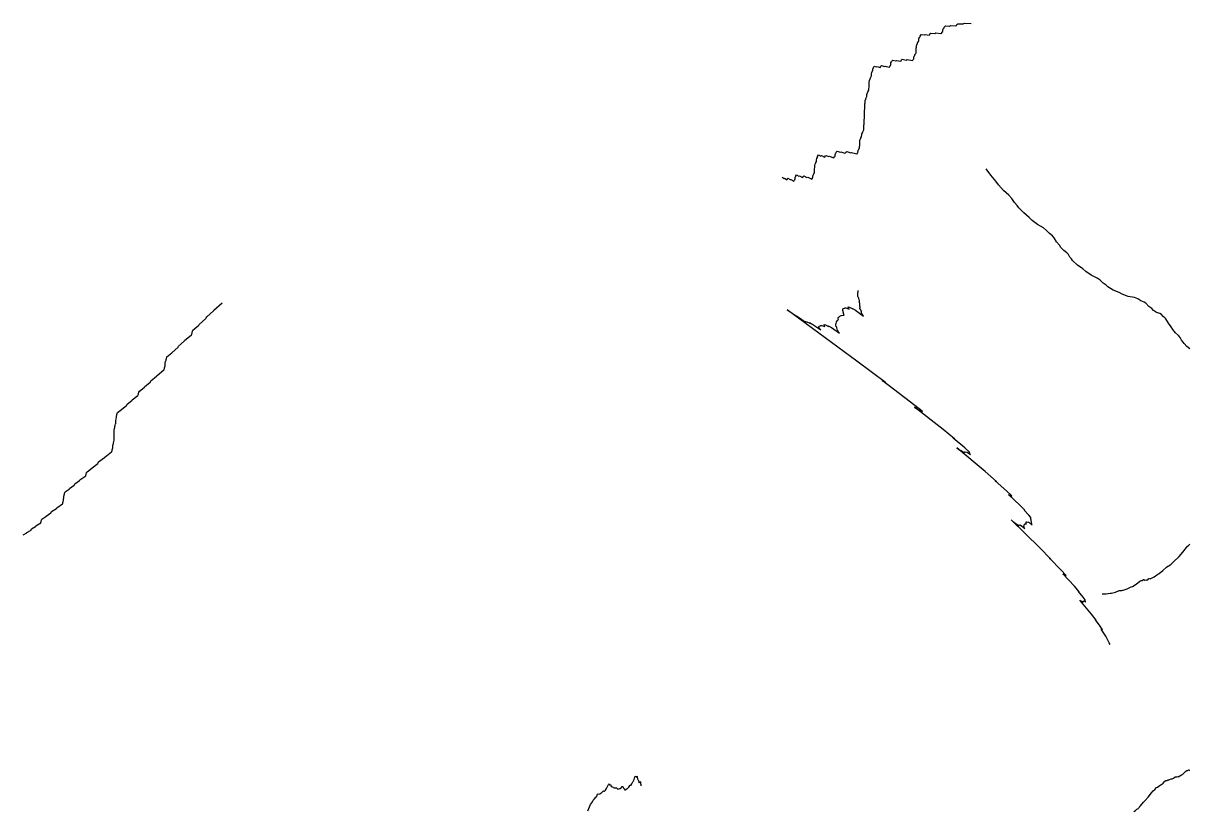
# Model space of a CAD drawing. Header units: metres. Extents: x 0 to 1, y 0 to 1.
# Drawn here: x 0.0293 to 0.276, y 0.5428 to 0.7095 of the extents above; entities that cross this region are included whole.
import ezdxf

# ---------------------------------------------------------------- set-up
doc = ezdxf.new("R2010")
doc.units = ezdxf.units.M

msp = doc.modelspace()

# ---------------------------------------------------------------- linework, layer by layer
at = {"layer": '2', "color": 0}
for p, q in [((0.223816, 0.708068), (0.223861, 0.708298)), ((0.223861, 0.708298), (0.224057, 0.70848)), ((0.224057, 0.70848), (0.224102, 0.708664)), ((0.224102, 0.708664), (0.224356, 0.708921)), ((0.224356, 0.708921), (0.225201, 0.70885)), ((0.225201, 0.70885), (0.225397, 0.708975)), ((0.225397, 0.708975), (0.226496, 0.708904)), ((0.226496, 0.708904), (0.226691, 0.709024)), ((0.226691, 0.709024), (0.226737, 0.709193)), ((0.226737, 0.709193), (0.226991, 0.709371)), ((0.226991, 0.709371), (0.22809, 0.709326)), ((0.22809, 0.709326), (0.228344, 0.709457)), ((0.228344, 0.709457), (0.229774, 0.709419)), ((0.218645, 0.705595), (0.21868, 0.705775)), ((0.21868, 0.705775), (0.218688, 0.705958)), ((0.218688, 0.705958), (0.218733, 0.706212)), ((0.218733, 0.706212), (0.218928, 0.7065)), ((0.218928, 0.7065), (0.218974, 0.706708)), ((0.218974, 0.706708), (0.219228, 0.707103)), ((0.219228, 0.707103), (0.219878, 0.706986)), ((0.219878, 0.706986), (0.220028, 0.7071)), ((0.220028, 0.7071), (0.220873, 0.706968)), ((0.220873, 0.706968), (0.221023, 0.707078)), ((0.221023, 0.707078), (0.221058, 0.707244)), ((0.221058, 0.707244), (0.221253, 0.707408)), ((0.221253, 0.707408), (0.222098, 0.707303)), ((0.222098, 0.707303), (0.222294, 0.70742)), ((0.222294, 0.70742), (0.223393, 0.707304)), ((0.223393, 0.707304), (0.223543, 0.707407)), ((0.223543, 0.707407), (0.223578, 0.707572)), ((0.223578, 0.707572), (0.223773, 0.707728)), ((0.223773, 0.707728), (0.223808, 0.707889)), ((0.223808, 0.707889), (0.223816, 0.708068)), ((0.21812, 0.703204), (0.218126, 0.70338)), ((0.218126, 0.70338), (0.218161, 0.703595)), ((0.218161, 0.703595), (0.218167, 0.703767)), ((0.218167, 0.703767), (0.218168, 0.703948)), ((0.218168, 0.703948), (0.218176, 0.704192)), ((0.218176, 0.704192), (0.218211, 0.704433)), ((0.218211, 0.704433), (0.218219, 0.70463)), ((0.218219, 0.70463), (0.218264, 0.704965)), ((0.218264, 0.704965), (0.218415, 0.70515)), ((0.218415, 0.70515), (0.21845, 0.705334)), ((0.21845, 0.705334), (0.218645, 0.705595)), ((0.212766, 0.700709), (0.212772, 0.700887)), ((0.212772, 0.700887), (0.212807, 0.701113)), ((0.212807, 0.701113), (0.212957, 0.701273)), ((0.212957, 0.701273), (0.212992, 0.701452)), ((0.212992, 0.701452), (0.213187, 0.701683)), ((0.213187, 0.701683), (0.213837, 0.70152)), ((0.213837, 0.70152), (0.213987, 0.701624)), ((0.213987, 0.701624), (0.214832, 0.701433)), ((0.214832, 0.701433), (0.214983, 0.701532)), ((0.214983, 0.701532), (0.215017, 0.701697)), ((0.215017, 0.701697), (0.215213, 0.701847)), ((0.215213, 0.701847), (0.216058, 0.701682)), ((0.216058, 0.701682), (0.216253, 0.701786)), ((0.216253, 0.701786), (0.217352, 0.701593)), ((0.217352, 0.701593), (0.217468, 0.701673)), ((0.217468, 0.701673), (0.217495, 0.701832)), ((0.217495, 0.701832), (0.217645, 0.701957)), ((0.217645, 0.701957), (0.217672, 0.702112)), ((0.217672, 0.702112), (0.217678, 0.702289)), ((0.217678, 0.702289), (0.217713, 0.702512)), ((0.217713, 0.702512), (0.217863, 0.702662)), ((0.217863, 0.702662), (0.217898, 0.702839)), ((0.217898, 0.702839), (0.218093, 0.703055)), ((0.218093, 0.703055), (0.21812, 0.703204)), ((0.208466, 0.69793), (0.208661, 0.698373)), ((0.208661, 0.698373), (0.208696, 0.698584)), ((0.208696, 0.698584), (0.208704, 0.698775)), ((0.208704, 0.698775), (0.20875, 0.699071)), ((0.20875, 0.699071), (0.208945, 0.699539)), ((0.208945, 0.699539), (0.20899, 0.699789)), ((0.20899, 0.699789), (0.209244, 0.70042)), ((0.209244, 0.70042), (0.209744, 0.700232)), ((0.209744, 0.700232), (0.209859, 0.70033)), ((0.209859, 0.70033), (0.210509, 0.700106)), ((0.210509, 0.700106), (0.210625, 0.7002)), ((0.210625, 0.7002), (0.210651, 0.700363)), ((0.210651, 0.700363), (0.210802, 0.700505)), ((0.210802, 0.700505), (0.211451, 0.700308)), ((0.211451, 0.700308), (0.211602, 0.700404)), ((0.211602, 0.700404), (0.212447, 0.700169)), ((0.212447, 0.700169), (0.212562, 0.700256)), ((0.212562, 0.700256), (0.212589, 0.700418)), ((0.212589, 0.700418), (0.212739, 0.700553)), ((0.212739, 0.700553), (0.212766, 0.700709)), ((0.208143, 0.695678), (0.208177, 0.695925)), ((0.208177, 0.695925), (0.208184, 0.696102)), ((0.208184, 0.696102), (0.208185, 0.696284)), ((0.208185, 0.696284), (0.208193, 0.696536)), ((0.208193, 0.696536), (0.208228, 0.696809)), ((0.208228, 0.696809), (0.208236, 0.697014)), ((0.208236, 0.697014), (0.208281, 0.69739)), ((0.208281, 0.69739), (0.208431, 0.697714)), ((0.208431, 0.697714), (0.208466, 0.69793)), ((0.207485, 0.693361), (0.207511, 0.693546)), ((0.207511, 0.693546), (0.207662, 0.693809)), ((0.207662, 0.693809), (0.207688, 0.693989)), ((0.207688, 0.693989), (0.207694, 0.694172)), ((0.207694, 0.694172), (0.207729, 0.694427)), ((0.207729, 0.694427), (0.207879, 0.694716)), ((0.207879, 0.694716), (0.207914, 0.694925)), ((0.207914, 0.694925), (0.20811, 0.695322)), ((0.20811, 0.695322), (0.208136, 0.695496)), ((0.208136, 0.695496), (0.208143, 0.695678)), ((0.207224, 0.690842), (0.207231, 0.691042)), ((0.207231, 0.691042), (0.207265, 0.691395)), ((0.207265, 0.691395), (0.207272, 0.691591)), ((0.207272, 0.691591), (0.207273, 0.691777)), ((0.207273, 0.691777), (0.207281, 0.692053)), ((0.207281, 0.692053), (0.207316, 0.692432)), ((0.207316, 0.692432), (0.207324, 0.692661)), ((0.207324, 0.692661), (0.207369, 0.693175)), ((0.207369, 0.693175), (0.207485, 0.693361)), ((0.207132, 0.688289), (0.207167, 0.688597)), ((0.207167, 0.688597), (0.207172, 0.688759)), ((0.207172, 0.688759), (0.207173, 0.688937)), ((0.207173, 0.688937), (0.207179, 0.689169)), ((0.207179, 0.689169), (0.20718, 0.689343)), ((0.20718, 0.689343), (0.207181, 0.689525)), ((0.207181, 0.689525), (0.207182, 0.689772)), ((0.207182, 0.689772), (0.207188, 0.69003)), ((0.207188, 0.69003), (0.20719, 0.690231)), ((0.20719, 0.690231), (0.207198, 0.690587)), ((0.207198, 0.690587), (0.207224, 0.690842)), ((0.20662, 0.685801), (0.206655, 0.686042)), ((0.206655, 0.686042), (0.206805, 0.686273)), ((0.206805, 0.686273), (0.20684, 0.686468)), ((0.20684, 0.686468), (0.207035, 0.686789)), ((0.207035, 0.686789), (0.207056, 0.686922)), ((0.207056, 0.686922), (0.207061, 0.687094)), ((0.207061, 0.687094), (0.207088, 0.687289)), ((0.207088, 0.687289), (0.207092, 0.687456)), ((0.207092, 0.687456), (0.207093, 0.687637)), ((0.207093, 0.687637), (0.2071, 0.687876)), ((0.2071, 0.687876), (0.207126, 0.688096)), ((0.207126, 0.688096), (0.207132, 0.688289)), ((0.206188, 0.683387), (0.206215, 0.683592)), ((0.206215, 0.683592), (0.20622, 0.683762)), ((0.20622, 0.683762), (0.206221, 0.683942)), ((0.206221, 0.683942), (0.206227, 0.684184)), ((0.206227, 0.684184), (0.206254, 0.684415)), ((0.206254, 0.684415), (0.20626, 0.68461)), ((0.20626, 0.68461), (0.206295, 0.684932)), ((0.206295, 0.684932), (0.20641, 0.685072)), ((0.20641, 0.685072), (0.206437, 0.685246)), ((0.206437, 0.685246), (0.206587, 0.685451)), ((0.206587, 0.685451), (0.206614, 0.68562)), ((0.206614, 0.68562), (0.20662, 0.685801)), ((0.197105, 0.680825), (0.197255, 0.681074)), ((0.197255, 0.681074), (0.19729, 0.681273)), ((0.19729, 0.681273), (0.197485, 0.681617)), ((0.197485, 0.681617), (0.197985, 0.68137)), ((0.197985, 0.68137), (0.198101, 0.681454)), ((0.198101, 0.681454), (0.19875, 0.681153)), ((0.19875, 0.681153), (0.198866, 0.681233)), ((0.198866, 0.681233), (0.198893, 0.681393)), ((0.198893, 0.681393), (0.199043, 0.681518)), ((0.199043, 0.681518), (0.199692, 0.681243)), ((0.199692, 0.681243), (0.199843, 0.681321)), ((0.199843, 0.681321), (0.200688, 0.680985)), ((0.200688, 0.680985), (0.200803, 0.681059)), ((0.200803, 0.681059), (0.20083, 0.681217)), ((0.20083, 0.681217), (0.20098, 0.681334)), ((0.20098, 0.681334), (0.201007, 0.681488)), ((0.201007, 0.681488), (0.201013, 0.681665)), ((0.201013, 0.681665), (0.201048, 0.681886)), ((0.201048, 0.681886), (0.201198, 0.682029)), ((0.201198, 0.682029), (0.201233, 0.682204)), ((0.201233, 0.682204), (0.201429, 0.682411)), ((0.201429, 0.682411), (0.202078, 0.682171)), ((0.202078, 0.682171), (0.202228, 0.682257)), ((0.202228, 0.682257), (0.203074, 0.681965)), ((0.203074, 0.681965), (0.203224, 0.682047)), ((0.203224, 0.682047), (0.203259, 0.682207)), ((0.203259, 0.682207), (0.203454, 0.682334)), ((0.203454, 0.682334), (0.204299, 0.682069)), ((0.204299, 0.682069), (0.204494, 0.682149)), ((0.204494, 0.682149), (0.205594, 0.681826)), ((0.205594, 0.681826), (0.205682, 0.681871)), ((0.205682, 0.681871), (0.205703, 0.682023)), ((0.205703, 0.682023), (0.205818, 0.682104)), ((0.205818, 0.682104), (0.205839, 0.682251)), ((0.205839, 0.682251), (0.205844, 0.682426)), ((0.205844, 0.682426), (0.205871, 0.682639)), ((0.205871, 0.682639), (0.205986, 0.682746)), ((0.205986, 0.682746), (0.206013, 0.682912)), ((0.206013, 0.682912), (0.206163, 0.683072)), ((0.206163, 0.683072), (0.206184, 0.683213)), ((0.206184, 0.683213), (0.206188, 0.683387)), ((0.19667, 0.678493), (0.196671, 0.678673)), ((0.196671, 0.678673), (0.196677, 0.678916)), ((0.196677, 0.678916), (0.196704, 0.67915)), ((0.196704, 0.67915), (0.19671, 0.679346)), ((0.19671, 0.679346), (0.196745, 0.679672)), ((0.196745, 0.679672), (0.19686, 0.679826)), ((0.19686, 0.679826), (0.196887, 0.680003)), ((0.196887, 0.680003), (0.197037, 0.680226)), ((0.197037, 0.680226), (0.197064, 0.680398)), ((0.197064, 0.680398), (0.19707, 0.68058)), ((0.19707, 0.68058), (0.197105, 0.680825)), ((0.233937, 0.677319), (0.232952, 0.678684)), ((0.18981, 0.676928), (0.190194, 0.676641)), ((0.190194, 0.676641), (0.190283, 0.676716)), ((0.190283, 0.676716), (0.190782, 0.676363)), ((0.190782, 0.676363), (0.190871, 0.676433)), ((0.190871, 0.676433), (0.190891, 0.67659)), ((0.190891, 0.67659), (0.191007, 0.676703)), ((0.191007, 0.676703), (0.191506, 0.676376)), ((0.191506, 0.676376), (0.191622, 0.676442)), ((0.191622, 0.676442), (0.192272, 0.676038)), ((0.192361, 0.676102), (0.192381, 0.676258)), ((0.192381, 0.676258), (0.192497, 0.676363)), ((0.192497, 0.676363), (0.192517, 0.676515)), ((0.192517, 0.676515), (0.192522, 0.676691)), ((0.192522, 0.676691), (0.192549, 0.67691)), ((0.192549, 0.67691), (0.192664, 0.677041)), ((0.192664, 0.677041), (0.192691, 0.677212)), ((0.192691, 0.677212), (0.192841, 0.677404)), ((0.192841, 0.677404), (0.193341, 0.677111)), ((0.193341, 0.677111), (0.193456, 0.677185)), ((0.193456, 0.677185), (0.194106, 0.676825)), ((0.194106, 0.676825), (0.194222, 0.676895)), ((0.194222, 0.676895), (0.194248, 0.677052)), ((0.194248, 0.677052), (0.194399, 0.677163)), ((0.194399, 0.677163), (0.195048, 0.67683)), ((0.195048, 0.67683), (0.195199, 0.676894)), ((0.195199, 0.676894), (0.196044, 0.676482)), ((0.196044, 0.676482), (0.196132, 0.676538)), ((0.196132, 0.676538), (0.196153, 0.676693)), ((0.196153, 0.676693), (0.196268, 0.676787)), ((0.196268, 0.676787), (0.196289, 0.676937)), ((0.196289, 0.676937), (0.196294, 0.677113)), ((0.196294, 0.677113), (0.196321, 0.677329)), ((0.196321, 0.677329), (0.196436, 0.677449)), ((0.196436, 0.677449), (0.196463, 0.677618)), ((0.196463, 0.677618), (0.196613, 0.677796)), ((0.196613, 0.677796), (0.196634, 0.67794)), ((0.196634, 0.67794), (0.196638, 0.678114)), ((0.196638, 0.678114), (0.196665, 0.678323)), ((0.196665, 0.678323), (0.19667, 0.678493)), ((0.235005, 0.676073), (0.233937, 0.677319)), ((0.192272, 0.676038), (0.192361, 0.676102)), ((0.235558, 0.675292), (0.235005, 0.676073)), ((0.236625, 0.674114), (0.235558, 0.675292)), ((0.237782, 0.673069), (0.236625, 0.674114)), ((0.238382, 0.672393), (0.237782, 0.673069)), ((0.238935, 0.671572), (0.238382, 0.672393)), ((0.239535, 0.670915), (0.238935, 0.671572)), ((0.239846, 0.670439), (0.239535, 0.670915)), ((0.240913, 0.669346), (0.239846, 0.670439)), ((0.24207, 0.668393), (0.240913, 0.669346)), ((0.24267, 0.667764), (0.24207, 0.668393)), ((0.243827, 0.666879), (0.24267, 0.667764)), ((0.24508, 0.666153), (0.243827, 0.666879)), ((0.24573, 0.665641), (0.24508, 0.666153)), ((0.24633, 0.664973), (0.24573, 0.665641)), ((0.24698, 0.664481), (0.24633, 0.664973)), ((0.247317, 0.664091), (0.24698, 0.664481)), ((0.24787, 0.66322), (0.247317, 0.664091)), ((0.24847, 0.662508), (0.24787, 0.66322)), ((0.248781, 0.662005), (0.24847, 0.662508)), ((0.24938, 0.661361), (0.248781, 0.662005)), ((0.25003, 0.660896), (0.24938, 0.661361)), ((0.250367, 0.66052), (0.25003, 0.660896)), ((0.250678, 0.659976), (0.250367, 0.66052)), ((0.251015, 0.65962), (0.250678, 0.659976)), ((0.251189, 0.6593), (0.251015, 0.65962)), ((0.252257, 0.658314), (0.251189, 0.6593)), ((0.253414, 0.657477), (0.252257, 0.658314)), ((0.254013, 0.656908), (0.253414, 0.657477)), ((0.25517, 0.656139), (0.254013, 0.656908)), ((0.256424, 0.655539), (0.25517, 0.656139)), ((0.257074, 0.655092), (0.256424, 0.655539)), ((0.257674, 0.654484), (0.257074, 0.655092)), ((0.258323, 0.654057), (0.257674, 0.654484)), ((0.25866, 0.653701), (0.258323, 0.654057)), ((0.205766, 0.651633), (0.205788, 0.651706)), ((0.205958, 0.65143), (0.205766, 0.651633)), ((0.205788, 0.651706), (0.205797, 0.651817)), ((0.205797, 0.651817), (0.205819, 0.651886)), ((0.205816, 0.651973), (0.20582, 0.65212)), ((0.205819, 0.651886), (0.205816, 0.651973)), ((0.20582, 0.65212), (0.205829, 0.652277)), ((0.205828, 0.652355), (0.205836, 0.652462)), ((0.205829, 0.652277), (0.205828, 0.652355)), ((0.205836, 0.652462), (0.205858, 0.652524)), ((0.205852, 0.652815), (0.205853, 0.652901)), ((0.205855, 0.65273), (0.205852, 0.652815)), ((0.205856, 0.652612), (0.205855, 0.65273)), ((0.205858, 0.652524), (0.205856, 0.652612)), ((0.259817, 0.653017), (0.25866, 0.653701)), ((0.261071, 0.652508), (0.259817, 0.653017)), ((0.261721, 0.65211), (0.261071, 0.652508)), ((0.262974, 0.651668), (0.261721, 0.65211)), ((0.264333, 0.651423), (0.262974, 0.651668)), ((0.069588, 0.648765), (0.071294, 0.650314)), ((0.202634, 0.649016), (0.202747, 0.649113)), ((0.202635, 0.64893), (0.202634, 0.649016)), ((0.202747, 0.649113), (0.203025, 0.649147)), ((0.203025, 0.649147), (0.202993, 0.649238)), ((0.202993, 0.649238), (0.203271, 0.649224)), ((0.203271, 0.649224), (0.203955, 0.648983)), ((0.203767, 0.649357), (0.203776, 0.649439)), ((0.203845, 0.649237), (0.203767, 0.649357)), ((0.203776, 0.649439), (0.204054, 0.649373)), ((0.203877, 0.649106), (0.203845, 0.649237)), ((0.203955, 0.648983), (0.203877, 0.649106)), ((0.204054, 0.649373), (0.204738, 0.649006)), ((0.204738, 0.649006), (0.20466, 0.649143)), ((0.20466, 0.649143), (0.205344, 0.648727)), ((0.206035, 0.651264), (0.205958, 0.65143)), ((0.206027, 0.651193), (0.206035, 0.651264)), ((0.206104, 0.650978), (0.206027, 0.651193)), ((0.206136, 0.650808), (0.206104, 0.650978)), ((0.206116, 0.650504), (0.206125, 0.650561)), ((0.206194, 0.650163), (0.206116, 0.650504)), ((0.206125, 0.650561), (0.206128, 0.650665)), ((0.206128, 0.650665), (0.206137, 0.650719)), ((0.206137, 0.650719), (0.206136, 0.650808)), ((0.206225, 0.649941), (0.206194, 0.650163)), ((0.206216, 0.649078), (0.206238, 0.649148)), ((0.206408, 0.648854), (0.206216, 0.649078)), ((0.206222, 0.649876), (0.206225, 0.649941)), ((0.206253, 0.649606), (0.206222, 0.649876)), ((0.206238, 0.649148), (0.206247, 0.649258)), ((0.206247, 0.649258), (0.206269, 0.649325)), ((0.206266, 0.649413), (0.206253, 0.649606)), ((0.206269, 0.649325), (0.206266, 0.649413)), ((0.265037, 0.651161), (0.264333, 0.651423)), ((0.265687, 0.650722), (0.265037, 0.651161)), ((0.266392, 0.65048), (0.265687, 0.650722)), ((0.266757, 0.650219), (0.266392, 0.65048)), ((0.267356, 0.649561), (0.266757, 0.650219)), ((0.268006, 0.649079), (0.267356, 0.649561)), ((0.268343, 0.648695), (0.268006, 0.649079)), ((0.066438, 0.645706), (0.067875, 0.646979)), ((0.067875, 0.646979), (0.067955, 0.647102)), ((0.067955, 0.647102), (0.06796, 0.647168)), ((0.06796, 0.647168), (0.068056, 0.647334)), ((0.068056, 0.647334), (0.069493, 0.648622)), ((0.069493, 0.648622), (0.069588, 0.648765)), ((0.205626, 0.637945), (0.19086, 0.648821)), ((0.19086, 0.648821), (0.192541, 0.647678)), ((0.192541, 0.647678), (0.193224, 0.647295)), ((0.193224, 0.647295), (0.194906, 0.646149)), ((0.201416, 0.646488), (0.201694, 0.646781)), ((0.201618, 0.647009), (0.201621, 0.647098)), ((0.201649, 0.64695), (0.201618, 0.647009)), ((0.201621, 0.647098), (0.201734, 0.647248)), ((0.201662, 0.646843), (0.201649, 0.64695)), ((0.201694, 0.646781), (0.201662, 0.646843)), ((0.201734, 0.647248), (0.202012, 0.647415)), ((0.201981, 0.647492), (0.202259, 0.64761)), ((0.202012, 0.647415), (0.201981, 0.647492)), ((0.202259, 0.64761), (0.202942, 0.647695)), ((0.202613, 0.648642), (0.202622, 0.648729)), ((0.202691, 0.648568), (0.202613, 0.648642)), ((0.202622, 0.648729), (0.202626, 0.648846)), ((0.202626, 0.648846), (0.202635, 0.64893)), ((0.202723, 0.648454), (0.202691, 0.648568)), ((0.202719, 0.648377), (0.202723, 0.648454)), ((0.202751, 0.648215), (0.202719, 0.648377)), ((0.202764, 0.648066), (0.202751, 0.648215)), ((0.202755, 0.64798), (0.202764, 0.648066)), ((0.202833, 0.647897), (0.202755, 0.64798)), ((0.202864, 0.647781), (0.202833, 0.647897)), ((0.202942, 0.647695), (0.202864, 0.647781)), ((0.205344, 0.648727), (0.207025, 0.647499)), ((0.206486, 0.64868), (0.206408, 0.648854)), ((0.206477, 0.64861), (0.206486, 0.64868)), ((0.206554, 0.648387), (0.206477, 0.64861)), ((0.206586, 0.648213), (0.206554, 0.648387)), ((0.206564, 0.648144), (0.206586, 0.648213)), ((0.206756, 0.647912), (0.206564, 0.648144)), ((0.206834, 0.647735), (0.206756, 0.647912)), ((0.207025, 0.647499), (0.206834, 0.647735)), ((0.268993, 0.648281), (0.268343, 0.648695)), ((0.269697, 0.648066), (0.268993, 0.648281)), ((0.270062, 0.647819), (0.269697, 0.648066)), ((0.270399, 0.647395), (0.270062, 0.647819)), ((0.270764, 0.647168), (0.270399, 0.647395)), ((0.270953, 0.646915), (0.270764, 0.647168)), ((0.271507, 0.64598), (0.270953, 0.646915)), ((0.064961, 0.644001), (0.064966, 0.644091)), ((0.064966, 0.644091), (0.065047, 0.644248)), ((0.065047, 0.644248), (0.065052, 0.644316)), ((0.065052, 0.644316), (0.065147, 0.644522)), ((0.065147, 0.644522), (0.066358, 0.645578)), ((0.066358, 0.645578), (0.066438, 0.645706)), ((0.194906, 0.646149), (0.194714, 0.646375)), ((0.194714, 0.646375), (0.194992, 0.64632)), ((0.194992, 0.64632), (0.195676, 0.645983)), ((0.195676, 0.645983), (0.195598, 0.646117)), ((0.195598, 0.646117), (0.196282, 0.645731)), ((0.196282, 0.645731), (0.197963, 0.644577)), ((0.197502, 0.645201), (0.197524, 0.645271)), ((0.197694, 0.644978), (0.197502, 0.645201)), ((0.197524, 0.645271), (0.197637, 0.645372)), ((0.197637, 0.645372), (0.197915, 0.645415)), ((0.197772, 0.644804), (0.197694, 0.644978)), ((0.197963, 0.644577), (0.197772, 0.644804)), ((0.197915, 0.645415), (0.197884, 0.645505)), ((0.197884, 0.645505), (0.198162, 0.645499)), ((0.198162, 0.645499), (0.198845, 0.64528)), ((0.198658, 0.645648), (0.198667, 0.64573)), ((0.198736, 0.645531), (0.198658, 0.645648)), ((0.198667, 0.64573), (0.198945, 0.645673)), ((0.198767, 0.6454), (0.198736, 0.645531)), ((0.198845, 0.64528), (0.198767, 0.6454)), ((0.198945, 0.645673), (0.199628, 0.645327)), ((0.199628, 0.645327), (0.199551, 0.645462)), ((0.199551, 0.645462), (0.200234, 0.645067)), ((0.200234, 0.645067), (0.201916, 0.643893)), ((0.201107, 0.645446), (0.201129, 0.645517)), ((0.201298, 0.645228), (0.201107, 0.645446)), ((0.201129, 0.645517), (0.201137, 0.645627)), ((0.201137, 0.645627), (0.201159, 0.645694)), ((0.201157, 0.645782), (0.201203, 0.645967)), ((0.201159, 0.645694), (0.201157, 0.645782)), ((0.201203, 0.645967), (0.201316, 0.646219)), ((0.201376, 0.645056), (0.201298, 0.645228)), ((0.201303, 0.646285), (0.201416, 0.646488)), ((0.201316, 0.646219), (0.201303, 0.646285)), ((0.201367, 0.644986), (0.201376, 0.645056)), ((0.201445, 0.644765), (0.201367, 0.644986)), ((0.201477, 0.644593), (0.201445, 0.644765)), ((0.201455, 0.644523), (0.201477, 0.644593)), ((0.201646, 0.644297), (0.201455, 0.644523)), ((0.201724, 0.644122), (0.201646, 0.644297)), ((0.201916, 0.643893), (0.201724, 0.644122)), ((0.272106, 0.6452), (0.271507, 0.64598)), ((0.272417, 0.644661), (0.272106, 0.6452)), ((0.273017, 0.643949), (0.272417, 0.644661)), ((0.062076, 0.641164), (0.063287, 0.642197)), ((0.063287, 0.642197), (0.063367, 0.642323)), ((0.063367, 0.642323), (0.064804, 0.643569)), ((0.064804, 0.643569), (0.064872, 0.643673)), ((0.064872, 0.643673), (0.064876, 0.643737)), ((0.064876, 0.643737), (0.064956, 0.643879)), ((0.064956, 0.643879), (0.064961, 0.643939)), ((0.064961, 0.643939), (0.064961, 0.644001)), ((0.273667, 0.643409), (0.273017, 0.643949)), ((0.274004, 0.642995), (0.273667, 0.643409)), ((0.274314, 0.642415), (0.274004, 0.642995)), ((0.274651, 0.64202), (0.274314, 0.642415)), ((0.274826, 0.641681), (0.274651, 0.64202)), ((0.275426, 0.641053), (0.274826, 0.641681)), ((0.059626, 0.638868), (0.060646, 0.639709)), ((0.060646, 0.639709), (0.060714, 0.639823)), ((0.060714, 0.639823), (0.061924, 0.640841)), ((0.061924, 0.640841), (0.061992, 0.64095)), ((0.061992, 0.64095), (0.061996, 0.641015)), ((0.061996, 0.641015), (0.062076, 0.641164)), ((0.276076, 0.640606), (0.275426, 0.641053)), ((0.059112, 0.6366), (0.059179, 0.636729)), ((0.059179, 0.636729), (0.059184, 0.636796)), ((0.059184, 0.636796), (0.059264, 0.636969)), ((0.059264, 0.636969), (0.059268, 0.637021)), ((0.059268, 0.637083), (0.059272, 0.637164)), ((0.059268, 0.637021), (0.059268, 0.637083)), ((0.059272, 0.637164), (0.059273, 0.637221)), ((0.059273, 0.637369), (0.059277, 0.637466)), ((0.059273, 0.637283), (0.059273, 0.637369)), ((0.059273, 0.637221), (0.059273, 0.637283)), ((0.059277, 0.637466), (0.059278, 0.63753)), ((0.059278, 0.63753), (0.059283, 0.637665)), ((0.059283, 0.637665), (0.059351, 0.637817)), ((0.059351, 0.637817), (0.059355, 0.637885)), ((0.059355, 0.637885), (0.059435, 0.638085)), ((0.059435, 0.638085), (0.05944, 0.638149)), ((0.05944, 0.638211), (0.059445, 0.638305)), ((0.05944, 0.638149), (0.05944, 0.638211)), ((0.059445, 0.638305), (0.059526, 0.638521)), ((0.059526, 0.638521), (0.059531, 0.638593)), ((0.059531, 0.638593), (0.059626, 0.638868)), ((0.21163, 0.63344), (0.205626, 0.637945)), ((0.056247, 0.633818), (0.057458, 0.634811)), ((0.057458, 0.634811), (0.057538, 0.634935)), ((0.057538, 0.634935), (0.058975, 0.636133)), ((0.058975, 0.636133), (0.059032, 0.636213)), ((0.059032, 0.636213), (0.059036, 0.636276)), ((0.059036, 0.636276), (0.059103, 0.63639)), ((0.059103, 0.63639), (0.059107, 0.636449)), ((0.059107, 0.636511), (0.059112, 0.6366)), ((0.059107, 0.636449), (0.059107, 0.636511)), ((0.053797, 0.631603), (0.054817, 0.632411)), ((0.054817, 0.632411), (0.054884, 0.632522)), ((0.054884, 0.632522), (0.056095, 0.6335)), ((0.056095, 0.6335), (0.056162, 0.633607)), ((0.056162, 0.633607), (0.056167, 0.633672)), ((0.056167, 0.633672), (0.056247, 0.633818)), ((0.216951, 0.629309), (0.210947, 0.633863)), ((0.210947, 0.633863), (0.21163, 0.63344)), ((0.05121, 0.628876), (0.05223, 0.629661)), ((0.05223, 0.629661), (0.052297, 0.629771)), ((0.052297, 0.629771), (0.053508, 0.630721)), ((0.053508, 0.630721), (0.053565, 0.630811)), ((0.053565, 0.630811), (0.053569, 0.630874)), ((0.053569, 0.630874), (0.053636, 0.630999)), ((0.053636, 0.630999), (0.05364, 0.631059)), ((0.05364, 0.63112), (0.053645, 0.63121)), ((0.05364, 0.631059), (0.05364, 0.63112)), ((0.053645, 0.63121), (0.053712, 0.63135)), ((0.053712, 0.63135), (0.053717, 0.631417)), ((0.053717, 0.631417), (0.053797, 0.631603)), ((0.219392, 0.627374), (0.216951, 0.629309)), ((0.049051, 0.626686), (0.049146, 0.627083)), ((0.049146, 0.627083), (0.050005, 0.627715)), ((0.050005, 0.627715), (0.050062, 0.627815)), ((0.050062, 0.627815), (0.051082, 0.628584)), ((0.051082, 0.628584), (0.051139, 0.62868)), ((0.051139, 0.62868), (0.051143, 0.628744)), ((0.051143, 0.628744), (0.05121, 0.628876)), ((0.223829, 0.623522), (0.217825, 0.628203)), ((0.217825, 0.628203), (0.218508, 0.627765)), ((0.218508, 0.627765), (0.218786, 0.627669)), ((0.218786, 0.627669), (0.21947, 0.627228)), ((0.21947, 0.627228), (0.219392, 0.627374)), ((0.048631, 0.624154), (0.048699, 0.62437)), ((0.048699, 0.62437), (0.048703, 0.624442)), ((0.048703, 0.624442), (0.048784, 0.624719)), ((0.048784, 0.624719), (0.048788, 0.624776)), ((0.048788, 0.624838), (0.048792, 0.624925)), ((0.048788, 0.624776), (0.048788, 0.624838)), ((0.048792, 0.624982), (0.048793, 0.625044)), ((0.048792, 0.624925), (0.048792, 0.624982)), ((0.048793, 0.625131), (0.048797, 0.625234)), ((0.048793, 0.625044), (0.048793, 0.625131)), ((0.048797, 0.625234), (0.048798, 0.625298)), ((0.048798, 0.625298), (0.048803, 0.625439)), ((0.048803, 0.625439), (0.04887, 0.625679)), ((0.04887, 0.625679), (0.048875, 0.625752)), ((0.048875, 0.625752), (0.048955, 0.626055)), ((0.048955, 0.626055), (0.04896, 0.626125)), ((0.04896, 0.626187), (0.048965, 0.626288)), ((0.04896, 0.626125), (0.04896, 0.626187)), ((0.048965, 0.626288), (0.049046, 0.626607)), ((0.049046, 0.626607), (0.049051, 0.626686)), ((0.04847, 0.621738), (0.048474, 0.621857)), ((0.048474, 0.621857), (0.048475, 0.621907)), ((0.048475, 0.62254), (0.048479, 0.622647)), ((0.048475, 0.622409), (0.048475, 0.62254)), ((0.048475, 0.622345), (0.048475, 0.622409)), ((0.048475, 0.622251), (0.048475, 0.622345)), ((0.048475, 0.622165), (0.048475, 0.622251)), ((0.048475, 0.622103), (0.048475, 0.622165)), ((0.048475, 0.622047), (0.048475, 0.622103)), ((0.048475, 0.621968), (0.048475, 0.622047)), ((0.048475, 0.621907), (0.048475, 0.621968)), ((0.048479, 0.622712), (0.048484, 0.622858)), ((0.048479, 0.622647), (0.048479, 0.622712)), ((0.048484, 0.62298), (0.048485, 0.623071)), ((0.048484, 0.622918), (0.048484, 0.62298)), ((0.048484, 0.622858), (0.048484, 0.622918)), ((0.048485, 0.623071), (0.048489, 0.623232)), ((0.048489, 0.623301), (0.048495, 0.623511)), ((0.048489, 0.623232), (0.048489, 0.623301)), ((0.048495, 0.623511), (0.048552, 0.623665)), ((0.048552, 0.623665), (0.048555, 0.623733)), ((0.048555, 0.623733), (0.048623, 0.623934)), ((0.048623, 0.623934), (0.048627, 0.623997)), ((0.048627, 0.624059), (0.048631, 0.624154)), ((0.048627, 0.623997), (0.048627, 0.624059)), ((0.22627, 0.621536), (0.223829, 0.623522)), ((0.048085, 0.61936), (0.048153, 0.619494)), ((0.048153, 0.619494), (0.048156, 0.619545)), ((0.048156, 0.619606), (0.04816, 0.619686)), ((0.048156, 0.619545), (0.048156, 0.619606)), ((0.04816, 0.619804), (0.048161, 0.61989)), ((0.04816, 0.619742), (0.04816, 0.619804)), ((0.04816, 0.619686), (0.04816, 0.619742)), ((0.048161, 0.61989), (0.048164, 0.619985)), ((0.048164, 0.619985), (0.048165, 0.620049)), ((0.048165, 0.620049), (0.048169, 0.620181)), ((0.048169, 0.620181), (0.048226, 0.6203)), ((0.048226, 0.6203), (0.04823, 0.620366)), ((0.04823, 0.620366), (0.048297, 0.620527)), ((0.048297, 0.620527), (0.048301, 0.620588)), ((0.048301, 0.62065), (0.048306, 0.620742)), ((0.048301, 0.620588), (0.048301, 0.62065)), ((0.048306, 0.620742), (0.048374, 0.620918)), ((0.048374, 0.620918), (0.048378, 0.620988)), ((0.048378, 0.620988), (0.048458, 0.621216)), ((0.048458, 0.621216), (0.048461, 0.621258)), ((0.048461, 0.621258), (0.048462, 0.621318)), ((0.048462, 0.621318), (0.048465, 0.621387)), ((0.048465, 0.621387), (0.048466, 0.621443)), ((0.048466, 0.621591), (0.04847, 0.621675)), ((0.048466, 0.621505), (0.048466, 0.621591)), ((0.048466, 0.621443), (0.048466, 0.621505)), ((0.04847, 0.621675), (0.04847, 0.621738)), ((0.228434, 0.619637), (0.225992, 0.621672)), ((0.225992, 0.621672), (0.22627, 0.621536)), ((0.232721, 0.61462), (0.226717, 0.619627)), ((0.226717, 0.619627), (0.2274, 0.619152)), ((0.229427, 0.618726), (0.228434, 0.619637)), ((0.045182, 0.616644), (0.046392, 0.617566)), ((0.046392, 0.617566), (0.046472, 0.617685)), ((0.046472, 0.617685), (0.047909, 0.6188)), ((0.047909, 0.6188), (0.047957, 0.618852)), ((0.047957, 0.618852), (0.047961, 0.618913)), ((0.047961, 0.618913), (0.048017, 0.618995)), ((0.048017, 0.618995), (0.048021, 0.619052)), ((0.048021, 0.619113), (0.048025, 0.6192)), ((0.048021, 0.619052), (0.048021, 0.619113)), ((0.048025, 0.6192), (0.048082, 0.619296)), ((0.048082, 0.619296), (0.048085, 0.61936)), ((0.2274, 0.619152), (0.227678, 0.619041)), ((0.227678, 0.619041), (0.228362, 0.618563)), ((0.228284, 0.618713), (0.228397, 0.618769)), ((0.228362, 0.618563), (0.228284, 0.618713)), ((0.228397, 0.618769), (0.228675, 0.618704)), ((0.228675, 0.618704), (0.228643, 0.618806)), ((0.228643, 0.618806), (0.228921, 0.618692)), ((0.228921, 0.618692), (0.229605, 0.618206)), ((0.229418, 0.618647), (0.229427, 0.618726)), ((0.229496, 0.6185), (0.229418, 0.618647)), ((0.229527, 0.618357), (0.229496, 0.6185)), ((0.229605, 0.618206), (0.229527, 0.618357)), ((0.042651, 0.614391), (0.042732, 0.614572)), ((0.042732, 0.614572), (0.043751, 0.61532)), ((0.043751, 0.61532), (0.043819, 0.615427)), ((0.043819, 0.615427), (0.045029, 0.616335)), ((0.045029, 0.616335), (0.045097, 0.616438)), ((0.045097, 0.616438), (0.045101, 0.616502)), ((0.045101, 0.616502), (0.045182, 0.616644)), ((0.235162, 0.612501), (0.232721, 0.61462)), ((0.040077, 0.611867), (0.040145, 0.611995)), ((0.040145, 0.611995), (0.041164, 0.612721)), ((0.041164, 0.612721), (0.041232, 0.612827)), ((0.041232, 0.612827), (0.042443, 0.613707)), ((0.042443, 0.613707), (0.042499, 0.613793)), ((0.042499, 0.613793), (0.042503, 0.613856)), ((0.042503, 0.613856), (0.042571, 0.613977)), ((0.042571, 0.613977), (0.042575, 0.614036)), ((0.042575, 0.614098), (0.042579, 0.614187)), ((0.042575, 0.614036), (0.042575, 0.614098)), ((0.042579, 0.614187), (0.042647, 0.614324)), ((0.042647, 0.614324), (0.042651, 0.614391)), ((0.237326, 0.610484), (0.234884, 0.612652)), ((0.234884, 0.612652), (0.235162, 0.612501)), ((0.037852, 0.609409), (0.03792, 0.609589)), ((0.03792, 0.609589), (0.037924, 0.609651)), ((0.037924, 0.609713), (0.037928, 0.609806)), ((0.037924, 0.609651), (0.037924, 0.609713)), ((0.037928, 0.609806), (0.037996, 0.610001)), ((0.037996, 0.610001), (0.038, 0.610072)), ((0.038, 0.610072), (0.038081, 0.610323)), ((0.038081, 0.610323), (0.03894, 0.610905)), ((0.03894, 0.610905), (0.038997, 0.611001)), ((0.038997, 0.611001), (0.040016, 0.611711)), ((0.040016, 0.611711), (0.040073, 0.611803)), ((0.040073, 0.611803), (0.040077, 0.611867)), ((0.238319, 0.60952), (0.237326, 0.610484)), ((0.240123, 0.607431), (0.237681, 0.609726)), ((0.237681, 0.609726), (0.237959, 0.60956)), ((0.237959, 0.60956), (0.238072, 0.609574)), ((0.238072, 0.609574), (0.23835, 0.609405)), ((0.23835, 0.609405), (0.238319, 0.60952)), ((0.036321, 0.606921), (0.037532, 0.607754)), ((0.037532, 0.607754), (0.03758, 0.607819)), ((0.03758, 0.607819), (0.037583, 0.607881)), ((0.037583, 0.607881), (0.03764, 0.607978)), ((0.03764, 0.607978), (0.037643, 0.608036)), ((0.037643, 0.608098), (0.037647, 0.608185)), ((0.037643, 0.608036), (0.037643, 0.608098)), ((0.037647, 0.608185), (0.037704, 0.608298)), ((0.037704, 0.608298), (0.037708, 0.608363)), ((0.037708, 0.608363), (0.037775, 0.608516)), ((0.037775, 0.608516), (0.037779, 0.608568)), ((0.037779, 0.608629), (0.037783, 0.608709)), ((0.037779, 0.608568), (0.037779, 0.608629)), ((0.037783, 0.608914), (0.037787, 0.60901)), ((0.037783, 0.608827), (0.037783, 0.608914)), ((0.037783, 0.608766), (0.037783, 0.608827)), ((0.037783, 0.608709), (0.037783, 0.608766)), ((0.037787, 0.609074), (0.037792, 0.609207)), ((0.037787, 0.60901), (0.037787, 0.609074)), ((0.037792, 0.609207), (0.037849, 0.609342)), ((0.037849, 0.609342), (0.037852, 0.609409)), ((0.241115, 0.606415), (0.240123, 0.607431)), ((0.03317, 0.604541), (0.034029, 0.60509)), ((0.034029, 0.60509), (0.034086, 0.605184)), ((0.034086, 0.605184), (0.035106, 0.605853)), ((0.035106, 0.605853), (0.035163, 0.605943)), ((0.035163, 0.605943), (0.035167, 0.606007)), ((0.035167, 0.606007), (0.035234, 0.606133)), ((0.035234, 0.606133), (0.036254, 0.606818)), ((0.036254, 0.606818), (0.036321, 0.606921)), ((0.241995, 0.605376), (0.241002, 0.606441)), ((0.241002, 0.606441), (0.241115, 0.606415)), ((0.242399, 0.60486), (0.241995, 0.605376)), ((0.242378, 0.604507), (0.242387, 0.604585)), ((0.242387, 0.604585), (0.242391, 0.604698)), ((0.242391, 0.604698), (0.2424, 0.604773)), ((0.2424, 0.604773), (0.242399, 0.60486)), ((0.030024, 0.601704), (0.030883, 0.602213)), ((0.030883, 0.602213), (0.030931, 0.602294)), ((0.030931, 0.602294), (0.030934, 0.602357)), ((0.030934, 0.602357), (0.030991, 0.602472)), ((0.030991, 0.602472), (0.03185, 0.602998)), ((0.03185, 0.602998), (0.031907, 0.60309)), ((0.031907, 0.60309), (0.032927, 0.603733)), ((0.032927, 0.603733), (0.032975, 0.603808)), ((0.032975, 0.603808), (0.032978, 0.603871)), ((0.032978, 0.603871), (0.033035, 0.603978)), ((0.033035, 0.603978), (0.033038, 0.604037)), ((0.033038, 0.604098), (0.033042, 0.604187)), ((0.033038, 0.604037), (0.033038, 0.604098)), ((0.033042, 0.604187), (0.033099, 0.60431)), ((0.033099, 0.60431), (0.033103, 0.604376)), ((0.033103, 0.604376), (0.03317, 0.604541)), ((0.244216, 0.598544), (0.238212, 0.604393)), ((0.238212, 0.604393), (0.238895, 0.603822)), ((0.238895, 0.603822), (0.239173, 0.603672)), ((0.239173, 0.603672), (0.239857, 0.603098)), ((0.239779, 0.603259), (0.239892, 0.6033)), ((0.239857, 0.603098), (0.239779, 0.603259)), ((0.239892, 0.6033), (0.24017, 0.603195)), ((0.24017, 0.603195), (0.240138, 0.603302)), ((0.240138, 0.603302), (0.240416, 0.603149)), ((0.240416, 0.603149), (0.2411, 0.602567)), ((0.240913, 0.603035), (0.240922, 0.603112)), ((0.240991, 0.602876), (0.240913, 0.603035)), ((0.240922, 0.603112), (0.240968, 0.603251)), ((0.240968, 0.603251), (0.241081, 0.603389)), ((0.241022, 0.602729), (0.240991, 0.602876)), ((0.2411, 0.602567), (0.241022, 0.602729)), ((0.241068, 0.603469), (0.241181, 0.603557)), ((0.241081, 0.603389), (0.241068, 0.603469)), ((0.241181, 0.603557), (0.241459, 0.603571)), ((0.241383, 0.603875), (0.241386, 0.60396)), ((0.241414, 0.603785), (0.241383, 0.603875)), ((0.241386, 0.60396), (0.241499, 0.603998)), ((0.241427, 0.603665), (0.241414, 0.603785)), ((0.241459, 0.603571), (0.241427, 0.603665)), ((0.241499, 0.603998), (0.241777, 0.603885)), ((0.241777, 0.603885), (0.241746, 0.603993)), ((0.241746, 0.603993), (0.242024, 0.603831)), ((0.242024, 0.603831), (0.242707, 0.603229)), ((0.242456, 0.604354), (0.242378, 0.604507)), ((0.242488, 0.604209), (0.242456, 0.604354)), ((0.242484, 0.604136), (0.242488, 0.604209)), ((0.242516, 0.603941), (0.242484, 0.604136)), ((0.242529, 0.603779), (0.242516, 0.603941)), ((0.24252, 0.603702), (0.242529, 0.603779)), ((0.242598, 0.603541), (0.24252, 0.603702)), ((0.242629, 0.603393), (0.242598, 0.603541)), ((0.242707, 0.603229), (0.242629, 0.603393)), ((0.029252, 0.601205), (0.029976, 0.601618)), ((0.029976, 0.601618), (0.030024, 0.601704)), ((0.246657, 0.596083), (0.244216, 0.598544)), ((0.273783, 0.596655), (0.274564, 0.597549)), ((0.274564, 0.597549), (0.275315, 0.598546)), ((0.275315, 0.598546), (0.275548, 0.598806)), ((0.275548, 0.598806), (0.27579, 0.598969)), ((0.27579, 0.598969), (0.276023, 0.599265)), ((0.248821, 0.593764), (0.246379, 0.596274)), ((0.246379, 0.596274), (0.246657, 0.596083)), ((0.271629, 0.594666), (0.271871, 0.594882)), ((0.271871, 0.594882), (0.271946, 0.594899)), ((0.271946, 0.594899), (0.272759, 0.595618)), ((0.272759, 0.595618), (0.273541, 0.596448)), ((0.273541, 0.596448), (0.273783, 0.596655)), ((0.249814, 0.59266), (0.248821, 0.593764)), ((0.251618, 0.590319), (0.249176, 0.592955)), ((0.249176, 0.592955), (0.249454, 0.592751)), ((0.249454, 0.592751), (0.249567, 0.592749)), ((0.249567, 0.592749), (0.249845, 0.592541)), ((0.249845, 0.592541), (0.249814, 0.59266)), ((0.267628, 0.591917), (0.268474, 0.592356)), ((0.268474, 0.592356), (0.269288, 0.592917)), ((0.269288, 0.592917), (0.26954, 0.593042)), ((0.26954, 0.593042), (0.270353, 0.593667)), ((0.270353, 0.593667), (0.271134, 0.594406)), ((0.271134, 0.594406), (0.271377, 0.594586)), ((0.271377, 0.594586), (0.271629, 0.594666)), ((0.25261, 0.589164), (0.251618, 0.590319)), ((0.261972, 0.589489), (0.262818, 0.58979)), ((0.262818, 0.58979), (0.263631, 0.590217)), ((0.263631, 0.590217), (0.263883, 0.5903)), ((0.263883, 0.5903), (0.264697, 0.590792)), ((0.264697, 0.590792), (0.265478, 0.591403)), ((0.265478, 0.591403), (0.26572, 0.591542)), ((0.26572, 0.591542), (0.265972, 0.591581)), ((0.265972, 0.591581), (0.266215, 0.591757)), ((0.266215, 0.591757), (0.26629, 0.591762)), ((0.26629, 0.591762), (0.266552, 0.591648)), ((0.266552, 0.591648), (0.266804, 0.591676)), ((0.266804, 0.591676), (0.266882, 0.591635)), ((0.266882, 0.591635), (0.267134, 0.591728)), ((0.267134, 0.591728), (0.267376, 0.591955)), ((0.267376, 0.591955), (0.267451, 0.591976)), ((0.267451, 0.591976), (0.26753, 0.591891)), ((0.26753, 0.591891), (0.267605, 0.591949)), ((0.267605, 0.591949), (0.267628, 0.591917)), ((0.25349, 0.588001), (0.252497, 0.589206)), ((0.252497, 0.589206), (0.25261, 0.589164)), ((0.255233, 0.584444), (0.252792, 0.587407)), ((0.252792, 0.587407), (0.25307, 0.587165)), ((0.253894, 0.587429), (0.25349, 0.588001)), ((0.25389, 0.587347), (0.253894, 0.587429)), ((0.253922, 0.587226), (0.25389, 0.587347)), ((0.257478, 0.588729), (0.258359, 0.588733)), ((0.258359, 0.588733), (0.259205, 0.588876)), ((0.259205, 0.588876), (0.259467, 0.58887)), ((0.259467, 0.58887), (0.260314, 0.589077)), ((0.260314, 0.589077), (0.261127, 0.589414)), ((0.261127, 0.589414), (0.261379, 0.589469)), ((0.261379, 0.589469), (0.261642, 0.589419)), ((0.261642, 0.589419), (0.261894, 0.58951)), ((0.261894, 0.58951), (0.261972, 0.589489)), ((0.25307, 0.587165), (0.253183, 0.587148)), ((0.253183, 0.587148), (0.253461, 0.586903)), ((0.253429, 0.587027), (0.253475, 0.587121)), ((0.253461, 0.586903), (0.253429, 0.587027)), ((0.253475, 0.587121), (0.253588, 0.587151)), ((0.253588, 0.587151), (0.253575, 0.587243)), ((0.253575, 0.587243), (0.253688, 0.587223)), ((0.253688, 0.587223), (0.253966, 0.58697)), ((0.253935, 0.587094), (0.253922, 0.587226)), ((0.253966, 0.58697), (0.253935, 0.587094)), ((0.256226, 0.583156), (0.255233, 0.584444)), ((0.257106, 0.581876), (0.256113, 0.583213)), ((0.256113, 0.583213), (0.256226, 0.583156)), ((0.257509, 0.58125), (0.257106, 0.581876)), ((0.258243, 0.579775), (0.25725, 0.581239)), ((0.25725, 0.581239), (0.257363, 0.581168)), ((0.257363, 0.581168), (0.257409, 0.58122)), ((0.257409, 0.58122), (0.257522, 0.581146)), ((0.257522, 0.581146), (0.257509, 0.58125)), ((0.258647, 0.579098), (0.258243, 0.579775)), ((0.258601, 0.579085), (0.258647, 0.579098)), ((0.259004, 0.578358), (0.258601, 0.579085)), ((0.259168, 0.577979), (0.259004, 0.578358)), ((0.273927, 0.550184), (0.274272, 0.55046)), ((0.274272, 0.55046), (0.274462, 0.55052)), ((0.274462, 0.55052), (0.274807, 0.550813)), ((0.274807, 0.550813), (0.275177, 0.551195)), ((0.275177, 0.551195), (0.27538, 0.551313)), ((0.27538, 0.551313), (0.27557, 0.551356)), ((0.27557, 0.551356), (0.275774, 0.55147)), ((0.275774, 0.55147), (0.275886, 0.55144)), ((0.275886, 0.55144), (0.276064, 0.551397)), ((0.15266, 0.547554), (0.152864, 0.547941)), ((0.152864, 0.547941), (0.153043, 0.548376)), ((0.153043, 0.548376), (0.153096, 0.548434)), ((0.153096, 0.548434), (0.153157, 0.548421)), ((0.153157, 0.548421), (0.153211, 0.548505)), ((0.153211, 0.548505), (0.153226, 0.54846)), ((0.153226, 0.54846), (0.153296, 0.548323)), ((0.153296, 0.548323), (0.153357, 0.5483)), ((0.153357, 0.5483), (0.153375, 0.548222)), ((0.153375, 0.548222), (0.153436, 0.548249)), ((0.153436, 0.548249), (0.15349, 0.54837)), ((0.15349, 0.54837), (0.153505, 0.548335)), ((0.153505, 0.548335), (0.153524, 0.548215)), ((0.153524, 0.548215), (0.153539, 0.548206)), ((0.153539, 0.548206), (0.153544, 0.548132)), ((0.153544, 0.548132), (0.153852, 0.547908)), ((0.153852, 0.547908), (0.154121, 0.547808)), ((0.154121, 0.547808), (0.154201, 0.547707)), ((0.155752, 0.547699), (0.155956, 0.547947)), ((0.155956, 0.547947), (0.156017, 0.54795)), ((0.156017, 0.54795), (0.156087, 0.547873)), ((0.156087, 0.547873), (0.156148, 0.547902)), ((0.156148, 0.547902), (0.156166, 0.54784)), ((0.156166, 0.54784), (0.156246, 0.54763)), ((0.157103, 0.547567), (0.157338, 0.547849)), ((0.157338, 0.547849), (0.157543, 0.548192)), ((0.157543, 0.548192), (0.157604, 0.548223)), ((0.157604, 0.548223), (0.157673, 0.548179)), ((0.157673, 0.548179), (0.157734, 0.548236)), ((0.157734, 0.548236), (0.157753, 0.548183)), ((0.157753, 0.548183), (0.157987, 0.548545)), ((0.157987, 0.548545), (0.158192, 0.548957)), ((0.158192, 0.548957), (0.158253, 0.549009)), ((0.158253, 0.549009), (0.158458, 0.549472)), ((0.158458, 0.549472), (0.158636, 0.549973)), ((0.158636, 0.549973), (0.158689, 0.550051)), ((0.158689, 0.550051), (0.15875, 0.550061)), ((0.15875, 0.550061), (0.158804, 0.550165)), ((0.158804, 0.550165), (0.15882, 0.550125)), ((0.15882, 0.550125), (0.158889, 0.550014)), ((0.158889, 0.550014), (0.15895, 0.550014)), ((0.15895, 0.550014), (0.158969, 0.549943)), ((0.158969, 0.549943), (0.159029, 0.549993)), ((0.159029, 0.549993), (0.159083, 0.550134)), ((0.159083, 0.550134), (0.159099, 0.550104)), ((0.159099, 0.550104), (0.159117, 0.549991)), ((0.159117, 0.549991), (0.159133, 0.549988)), ((0.159133, 0.549988), (0.159137, 0.549916)), ((0.159137, 0.549916), (0.159217, 0.549603)), ((0.159217, 0.549603), (0.159287, 0.549426)), ((0.159287, 0.549426), (0.159308, 0.549302)), ((0.159308, 0.549302), (0.159378, 0.549176)), ((0.159378, 0.549176), (0.159439, 0.549162)), ((0.159439, 0.549162), (0.159457, 0.549087)), ((0.159457, 0.549087), (0.159478, 0.54892)), ((0.159478, 0.54892), (0.159496, 0.548872)), ((0.159496, 0.548872), (0.159501, 0.548786)), ((0.159501, 0.548786), (0.159571, 0.548739)), ((0.159571, 0.548739), (0.159632, 0.548795)), ((0.159632, 0.548795), (0.15965, 0.54874)), ((0.15965, 0.54874), (0.159711, 0.548847)), ((0.159711, 0.548847), (0.159764, 0.549036)), ((0.159764, 0.549036), (0.15978, 0.549021)), ((0.15978, 0.549021), (0.159798, 0.548924)), ((0.159798, 0.548924), (0.159814, 0.548936)), ((0.159814, 0.548936), (0.159819, 0.548869)), ((0.159819, 0.548869), (0.15984, 0.548636)), ((0.15984, 0.548636), (0.159858, 0.548529)), ((0.159858, 0.548529), (0.159863, 0.548427)), ((0.159863, 0.548427), (0.159882, 0.548371)), ((0.159882, 0.548371), (0.159897, 0.548418)), ((0.159897, 0.548418), (0.159902, 0.548361)), ((0.159902, 0.548361), (0.159908, 0.548216)), ((0.159908, 0.548216), (0.159912, 0.548186)), ((0.159912, 0.548186), (0.159914, 0.548106)), ((0.268989, 0.54772), (0.269192, 0.547844)), ((0.269192, 0.547844), (0.269514, 0.548044)), ((0.269514, 0.548044), (0.269859, 0.548326)), ((0.269859, 0.548326), (0.27005, 0.548389)), ((0.27005, 0.548389), (0.270395, 0.548689)), ((0.270395, 0.548689), (0.270764, 0.549077)), ((0.270764, 0.549077), (0.270968, 0.549198)), ((0.270968, 0.549198), (0.271158, 0.549245)), ((0.271158, 0.549245), (0.271362, 0.549362)), ((0.271362, 0.549362), (0.271474, 0.549334)), ((0.271474, 0.549334), (0.271775, 0.549417)), ((0.271775, 0.549417), (0.272097, 0.549573)), ((0.272097, 0.549573), (0.272275, 0.549566)), ((0.272275, 0.549566), (0.272597, 0.549739)), ((0.272597, 0.549739), (0.272942, 0.549992)), ((0.272942, 0.549992), (0.273132, 0.550039)), ((0.273132, 0.550039), (0.27331, 0.550016)), ((0.27331, 0.550016), (0.2735, 0.550059)), ((0.2735, 0.550059), (0.273605, 0.549989)), ((0.273605, 0.549989), (0.273927, 0.550184)), ((0.150105, 0.545326), (0.15031, 0.545607)), ((0.15031, 0.545607), (0.15037, 0.545619)), ((0.15037, 0.545619), (0.150575, 0.54595)), ((0.150575, 0.54595), (0.150754, 0.546335)), ((0.150754, 0.546335), (0.150807, 0.546379)), ((0.150807, 0.546379), (0.150868, 0.546349)), ((0.150868, 0.546349), (0.150921, 0.546419)), ((0.150921, 0.546419), (0.150937, 0.546369)), ((0.150937, 0.546369), (0.151206, 0.546424)), ((0.151206, 0.546424), (0.15144, 0.546569)), ((0.15144, 0.546569), (0.15151, 0.546541)), ((0.15151, 0.546541), (0.151745, 0.546736)), ((0.151745, 0.546736), (0.151949, 0.547002)), ((0.151949, 0.547002), (0.15201, 0.547011)), ((0.15201, 0.547011), (0.15208, 0.54694)), ((0.15208, 0.54694), (0.152141, 0.546975)), ((0.152141, 0.546975), (0.152159, 0.546915)), ((0.152159, 0.546915), (0.152394, 0.547189)), ((0.152394, 0.547189), (0.152599, 0.547525)), ((0.152599, 0.547525), (0.15266, 0.547554)), ((0.154201, 0.547707), (0.154469, 0.547658)), ((0.154469, 0.547658), (0.154704, 0.547712)), ((0.154704, 0.547712), (0.154774, 0.547657)), ((0.154774, 0.547657), (0.154854, 0.547513)), ((0.154854, 0.547513), (0.154923, 0.547485)), ((0.154923, 0.547485), (0.154944, 0.547405)), ((0.154944, 0.547405), (0.155213, 0.547436)), ((0.155213, 0.547436), (0.155447, 0.547559)), ((0.155447, 0.547559), (0.155517, 0.547525)), ((0.155517, 0.547525), (0.155752, 0.547699)), ((0.156246, 0.54763), (0.156316, 0.547544)), ((0.156316, 0.547544), (0.156337, 0.547447)), ((0.156337, 0.547447), (0.156407, 0.547411)), ((0.156407, 0.547411), (0.156468, 0.547476)), ((0.156468, 0.547476), (0.156486, 0.547425)), ((0.156486, 0.547425), (0.156507, 0.547286)), ((0.156507, 0.547286), (0.156525, 0.54726)), ((0.156525, 0.54726), (0.15653, 0.547182)), ((0.15653, 0.547182), (0.156799, 0.547337)), ((0.156799, 0.547337), (0.157034, 0.547569)), ((0.157034, 0.547569), (0.157103, 0.547567)), ((0.266609, 0.544972), (0.267235, 0.545738)), ((0.267235, 0.545738), (0.267905, 0.546626)), ((0.267905, 0.546626), (0.268274, 0.547023)), ((0.268274, 0.547023), (0.268619, 0.547327)), ((0.268619, 0.547327), (0.268989, 0.54772)), ((0.148655, 0.542797), (0.149255, 0.54412)), ((0.149255, 0.54412), (0.149434, 0.544443)), ((0.149434, 0.544443), (0.149638, 0.544733)), ((0.149638, 0.544733), (0.149817, 0.545083)), ((0.149817, 0.545083), (0.14987, 0.545116)), ((0.14987, 0.545116), (0.150105, 0.545326)), ((0.264197, 0.542668), (0.264519, 0.542888)), ((0.264519, 0.542888), (0.264864, 0.543192)), ((0.264864, 0.543192), (0.265054, 0.543266)), ((0.265054, 0.543266), (0.265638, 0.543903)), ((0.265638, 0.543903), (0.266264, 0.544652)), ((0.266264, 0.544652), (0.266609, 0.544972))]:
    msp.add_line(p, q, dxfattribs=at)

doc.saveas('drawing.dxf')
